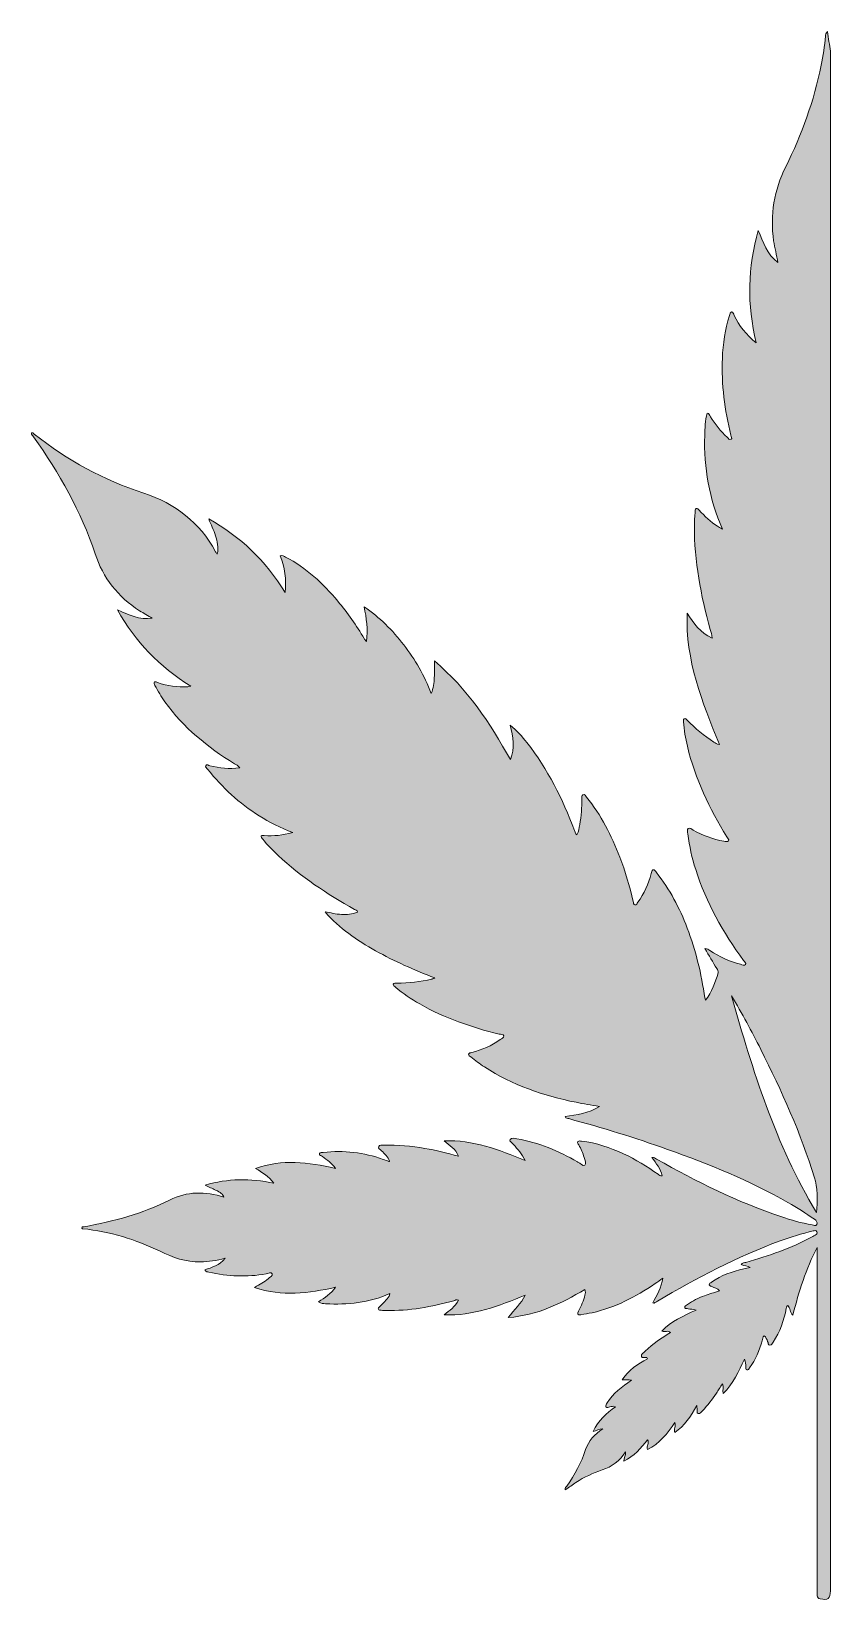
# Model space of a CAD drawing. Extents: x 416 to 1464, y -1420 to -521.
# Drawn here: x 416 to 871, y -1415 to -521 of the extents above; entities that cross this region are included whole.
import ezdxf

# ---------------------------------------------------------------- set-up
doc = ezdxf.new("R2010")
doc.units = 0
doc.header["$MEASUREMENT"] = 0
doc.layers.add('katman 1', color=7, linetype='Continuous')

# ---------------------------------------------------------------- blocks, each defined once
blk = doc.blocks.new('block 2')
at = {"layer": 'katman 1', "true_color": 0x009246}
h = blk.add_hatch(color=114, dxfattribs=at)
h.dxf.hatch_style = 2
edge = h.paths.add_edge_path()
edge.add_spline(control_points=[(809.45, -804.65), (801.76, -787.16), (798.74, -769.53), (799.28, -751.28), (799.41, -747.06), (799.61, -742.79), (800.59, -738.48), (801.88, -738.68), (802.1, -739.77), (802.57, -740.51), (805.33, -744.78), (808.25, -748.91), (812.15, -752.24), (812.77, -752.78), (813.35, -753.95), (814.3, -753.35), (815.04, -752.88), (814.41, -751.87), (814.22, -751.12), (810.65, -736.72), (808.77, -722.13), (809.31, -707.27), (809.62, -698.96), (810.89, -690.82), (813.42, -682.89), (813.66, -682.14), (813.74, -680.99), (814.52, -680.9), (815.65, -680.76), (815.64, -682.08), (815.99, -682.82), (818.82, -688.77), (822.75, -693.82), (828.65, -698.45), (823.17, -676.52), (823.87, -655.42), (829.78, -634.41), (832.55, -641.14), (834.59, -648.17), (840.9, -652.67), (840.25, -648.52), (839.1, -644.54), (838.51, -640.42), (836.41, -625.6), (838.79, -611.54), (845.39, -598.18), (854.51, -579.76), (861.57, -560.63), (865.54, -540.42), (866.62, -534.93), (867.57, -529.4), (868.07, -523.82), (868.14, -523.04), (868.14, -522.23), (869.15, -521.11), (869.76, -525.19), (870.33, -528.8), (870.81, -532.43), (870.94, -533.39), (870.84, -534.38), (870.84, -535.36), (870.84, -826.17), (870.84, -1116.98), (870.84, -1407.79), (870.84, -1408.23), (870.84, -1408.68), (870.84, -1409.12), (870.83, -1413.58), (869.38, -1414.68), (864.96, -1413.65), (863.95, -1413.41), (863.37, -1412.9), (863.33, -1411.86), (863.29, -1410.79), (863.27, -1409.73), (863.27, -1408.66), (863.27, -1344.79), (863.27, -1280.91), (863.27, -1217.04), (863.27, -1215.89), (863.27, -1214.74), (863.27, -1213.59), (856.79, -1225.7), (853, -1238.72), (849.39, -1252.16), (847.73, -1250.43), (848.13, -1248), (846.53, -1246.69), (845.62, -1246.91), (845.84, -1247.66), (845.73, -1248.21), (844.36, -1255.07), (842.22, -1261.63), (838.26, -1267.48), (837.78, -1268.2), (837.34, -1269.29), (836.39, -1269.2), (835.36, -1269.1), (835.45, -1267.84), (835.1, -1267.07), (834.59, -1265.94), (834.29, -1264.71), (833.1, -1263.85), (832.14, -1264.57), (832.24, -1265.72), (831.97, -1266.67), (830.37, -1272.17), (828.23, -1277.42), (824.82, -1282.08), (824.42, -1282.63), (824.07, -1283.52), (823.28, -1283.34), (822.38, -1283.13), (822.7, -1282.16), (822.67, -1281.5), (822.61, -1280.16), (822.49, -1278.85), (821.84, -1277.1), (818.53, -1284.2), (815.61, -1291.17), (809.73, -1296.71), (809.29, -1294.68), (810.35, -1293.09), (809.31, -1291.21), (808.08, -1293.17), (807.04, -1294.88), (805.93, -1296.55), (803.57, -1300.11), (801.08, -1303.58), (797.95, -1306.53), (797.26, -1307.18), (796.63, -1308.38), (795.64, -1308.08), (794.46, -1307.73), (795.11, -1306.39), (794.94, -1305.49), (794.87, -1305.07), (794.85, -1304.65), (794.72, -1303.54), (791.5, -1309.87), (787.77, -1315.03), (782.28, -1319.04), (781.61, -1317.03), (782.91, -1315.34), (782.31, -1313.17), (778, -1319.55), (773.68, -1325.35), (766.71, -1328.61), (766.11, -1326.63), (767.79, -1324.98), (766.71, -1323.03), (763, -1327.97), (758.96, -1332.36), (753.32, -1335.28), (752.89, -1333.33), (754.66, -1332.11), (754.1, -1329.99), (750.89, -1335.25), (746.39, -1338.44), (740.9, -1340.28), (735.65, -1342.05), (730.64, -1344.33), (726, -1347.37), (724, -1348.68), (722.08, -1350.1), (719.93, -1351.61), (719.67, -1350.53), (720.38, -1350.01), (720.76, -1349.44), (725.21, -1342.96), (729.09, -1336.2), (731.5, -1328.66), (733.11, -1323.63), (736.59, -1320.02), (741.33, -1316.88), (739.13, -1316.88), (737.77, -1317.85), (735.69, -1318.36), (738.8, -1312.25), (743.2, -1307.97), (748.52, -1304.36), (747.24, -1303.58), (746.25, -1304.32), (745.25, -1304.34), (744.5, -1304.36), (743.56, -1305.13), (743.06, -1304.27), (742.63, -1303.54), (743.39, -1302.77), (743.8, -1302.11), (747.17, -1296.71), (752.04, -1292.87), (757.54, -1289.2), (755.79, -1288.48), (754.22, -1289.29), (752.22, -1288.92), (756.05, -1283.34), (761.16, -1279.85), (766.74, -1276.95), (766.54, -1276.6), (766.49, -1276.39), (766.37, -1276.33), (765.34, -1275.8), (763.55, -1276.75), (763.22, -1275.65), (762.79, -1274.27), (764.56, -1273.56), (765.43, -1272.63), (769.56, -1268.26), (774.69, -1265.22), (779.84, -1262.04), (778.42, -1260.44), (776.69, -1262.15), (774.89, -1261.21), (780.13, -1255.4), (787.1, -1252.71), (794.35, -1249.21), (792.44, -1248.89), (791.17, -1248.69), (789.91, -1248.45), (789.25, -1248.33), (788.25, -1248.71), (788.03, -1247.89), (787.77, -1246.97), (788.81, -1246.59), (789.41, -1246.15), (792.36, -1243.97), (795.63, -1242.34), (799.07, -1241.1), (801.83, -1240.1), (804.63, -1239.26), (807.68, -1238.26), (806.46, -1236.91), (804.85, -1236.49), (803.4, -1235.8), (802.87, -1235.55), (802.02, -1235.67), (801.9, -1234.9), (801.76, -1234.02), (802.61, -1233.74), (803.16, -1233.36), (808.7, -1229.43), (814.95, -1227.2), (821.53, -1225.78), (822.65, -1225.53), (823.78, -1225.33), (825.15, -1225.07), (823.61, -1223.76), (821.64, -1224.18), (820.09, -1223.29), (820.81, -1222.22), (821.88, -1222.32), (822.75, -1222.06), (835.74, -1218.25), (848.57, -1214.04), (860.5, -1207.48), (861.05, -1207.18), (861.59, -1206.87), (862.13, -1206.56), (862.88, -1206.12), (863.44, -1205.46), (863.12, -1204.59), (862.72, -1203.48), (861.74, -1204.03), (861.05, -1204.19), (854.63, -1205.68), (848.33, -1207.56), (842.15, -1209.84), (817.68, -1218.85), (794.73, -1230.95), (772.36, -1244.22), (771.75, -1244.58), (771.13, -1244.93), (770.5, -1245.25), (770.37, -1245.31), (770.17, -1245.23), (769.66, -1245.2), (772, -1240.75), (774.63, -1236.53), (775.51, -1230.98), (773.77, -1232.22), (772.39, -1233.22), (770.99, -1234.18), (759.96, -1241.71), (748.3, -1247.87), (735.14, -1250.76), (733.06, -1251.22), (730.94, -1251.51), (728.83, -1251.86), (726.9, -1252.18), (726.57, -1251.44), (727.46, -1249.82), (729.05, -1246.92), (730.38, -1243.92), (731.06, -1240.66), (731.26, -1239.72), (731.63, -1238.79), (730.98, -1237.56), (717.67, -1245.41), (703.98, -1252.21), (687.47, -1253.5), (690.88, -1248.97), (694.77, -1245.67), (697.11, -1240.67), (682.09, -1247.01), (667.28, -1252.5), (650.97, -1252.01), (653.94, -1249.43), (657.28, -1247.36), (659.04, -1243.67), (658.02, -1243.06), (657.25, -1243.7), (656.46, -1243.91), (643.81, -1247.38), (631.01, -1249.84), (617.8, -1249.44), (616.91, -1249.42), (616.02, -1249.42), (615.13, -1249.37), (614.53, -1249.33), (613.76, -1249.42), (613.49, -1248.74), (613.2, -1248.03), (613.92, -1247.66), (614.34, -1247.24), (616.22, -1245.35), (618.17, -1243.52), (619.59, -1241.23), (619.76, -1240.96), (619.8, -1240.62), (620.05, -1239.84), (608.11, -1245.13), (595.92, -1246.34), (583.46, -1245.62), (582.25, -1245.55), (581, -1245.5), (579.46, -1244.49), (583.04, -1242.19), (586.4, -1239.94), (589.18, -1236.22), (573.74, -1239.71), (558.73, -1241.78), (543.07, -1236.36), (545.96, -1234.51), (548.67, -1233.41), (550.72, -1231.39), (551.63, -1230.51), (553.58, -1229.81), (553, -1228.53), (552.47, -1227.38), (550.74, -1228.48), (549.58, -1228.67), (538.65, -1230.49), (527.8, -1230.18), (517.01, -1227.65), (516.25, -1227.47), (515.4, -1227.49), (514.67, -1226.4), (518.74, -1224.87), (523.03, -1223.78), (526.22, -1219.71), (521.29, -1221.02), (516.81, -1221.68), (512.21, -1221.78), (503.94, -1221.97), (496.5, -1219.34), (489.23, -1215.78), (475.29, -1208.96), (460.62, -1204.55), (445.16, -1202.89), (445, -1202.88), (444.85, -1202.74), (444.67, -1202.65), (444.64, -1201.68), (445.44, -1201.87), (445.96, -1201.78), (462.86, -1198.84), (479.2, -1194.3), (494.66, -1186.58), (504.54, -1181.65), (515.04, -1181.45), (525.62, -1184.99), (524.68, -1183.09), (523.89, -1182.36), (520.81, -1180.88), (518.9, -1179.97), (516.92, -1179.21), (514.97, -1178.07), (527.71, -1174.26), (540.57, -1174.08), (553.98, -1177.05), (551.06, -1173.12), (547.5, -1170.77), (543.57, -1168.66), (558.65, -1163.13), (573.62, -1165.06), (589.03, -1168.59), (587.03, -1165.45), (584.3, -1163.72), (581.72, -1161.82), (581.06, -1161.33), (579.73, -1161.19), (579.98, -1160.12), (580.19, -1159.23), (581.36, -1159.56), (582.1, -1159.47), (593.78, -1158.21), (605.17, -1159.42), (616.23, -1163.44), (617.32, -1163.83), (618.4, -1164.22), (619.49, -1164.6), (619.55, -1164.62), (619.65, -1164.55), (619.91, -1164.47), (618.99, -1161.97), (616.97, -1160.36), (615.31, -1158.47), (614.66, -1157.73), (613.13, -1157.23), (613.7, -1156.08), (614.17, -1155.13), (615.62, -1155.41), (616.67, -1155.37), (624.53, -1155.02), (632.29, -1155.85), (640.02, -1157.17), (646.32, -1158.24), (652.48, -1159.88), (659.07, -1161.58), (657.46, -1157.36), (653.91, -1155.54), (651.05, -1152.92), (667.34, -1152.12), (681.99, -1157.94), (697.01, -1164.08), (695.35, -1160.34), (692.7, -1157.77), (690.46, -1154.9), (689.72, -1153.96), (687.89, -1153.04), (688.47, -1152.08), (689.2, -1150.85), (691.06, -1151.59), (692.41, -1151.8), (704.82, -1153.71), (716.08, -1158.7), (726.87, -1164.9), (726.94, -1164.95), (727.01, -1165.01), (727.09, -1165.04), (728.45, -1165.62), (729.92, -1167.58), (730.95, -1166.8), (732.23, -1165.83), (730.95, -1163.83), (730.58, -1162.33), (729.97, -1159.81), (728.81, -1157.5), (727.6, -1155.21), (727.28, -1154.62), (726.59, -1153.97), (727.1, -1153.28), (727.59, -1152.61), (728.43, -1153.04), (729.11, -1153.11), (737.55, -1153.9), (745.4, -1156.72), (753.02, -1160.23), (759.99, -1163.45), (766.51, -1167.44), (772.76, -1171.88), (773.38, -1172.32), (773.88, -1173.07), (775.13, -1172.86), (774.29, -1168.74), (771.56, -1165.7), (769.23, -1162.33), (770.52, -1162), (771.13, -1162.81), (771.85, -1163.21), (794.57, -1176.07), (817.85, -1187.71), (842.67, -1196.02), (848.49, -1197.97), (854.39, -1199.64), (860.43, -1200.78), (861.32, -1200.95), (862.46, -1201.69), (863.03, -1200.43), (863.62, -1199.14), (862.74, -1198.23), (861.75, -1197.53), (856.87, -1194.1), (851.84, -1190.91), (846.66, -1187.96), (824.86, -1175.54), (801.71, -1166.17), (778.15, -1157.75), (759.63, -1151.13), (740.85, -1145.36), (721.87, -1140.22), (721.22, -1140.05), (720.42, -1140.15), (719.84, -1139.08), (726.45, -1138.13), (732.98, -1137.18), (739.36, -1133.34), (734.5, -1132.47), (730.25, -1131.8), (726.05, -1130.94), (707.53, -1127.13), (689.82, -1121.19), (673.85, -1110.78), (671.18, -1109.03), (668.68, -1107.01), (666.12, -1105.09), (665.57, -1104.68), (664.71, -1104.34), (664.87, -1103.52), (665.04, -1102.69), (666, -1102.77), (666.64, -1102.6), (672.45, -1101.07), (677.96, -1098.87), (682.81, -1095.24), (683.61, -1094.65), (685.1, -1094.25), (684.83, -1093.08), (684.61, -1092.13), (683.17, -1092.29), (682.25, -1092.07), (666.45, -1088.26), (651.2, -1082.98), (637.01, -1074.89), (632.14, -1072.11), (627.52, -1068.94), (623.22, -1065.32), (622.69, -1064.87), (621.8, -1064.47), (622, -1063.72), (622.26, -1062.72), (623.32, -1063.04), (624.06, -1063.04), (630.76, -1063.04), (637.37, -1062.36), (643.88, -1060.77), (644.3, -1060.66), (644.7, -1060.48), (645.66, -1060.13), (633.79, -1055.54), (622.59, -1050.69), (611.95, -1044.64), (601.35, -1038.62), (591.28, -1031.89), (583.12, -1022.55), (586.3, -1022.93), (589.34, -1023.77), (592.47, -1023.95), (595.6, -1024.14), (598.65, -1023.81), (601.59, -1022.66), (601.49, -1021.48), (600.53, -1021.41), (599.9, -1021.06), (584.33, -1012.34), (569.51, -1002.57), (556.45, -990.31), (553.34, -987.38), (550.32, -984.36), (547.66, -981.01), (547.25, -980.48), (546.37, -980.03), (546.83, -979.24), (547.19, -978.62), (547.97, -979.04), (548.57, -979.07), (553.81, -979.36), (558.97, -978.91), (564.74, -977.35), (557.66, -974.57), (551.48, -971.5), (545.63, -967.79), (534.34, -960.62), (524.59, -951.74), (516.28, -941.27), (515.8, -940.67), (514.82, -940), (515.23, -939.27), (515.79, -938.28), (516.85, -939.08), (517.62, -939.26), (523.09, -940.55), (528.59, -941.24), (534.56, -940.48), (533.75, -939.1), (532.54, -938.72), (531.56, -938.12), (516.33, -928.65), (502.49, -917.63), (491.97, -902.87), (489.85, -899.89), (488.06, -896.72), (486.33, -893.51), (486.02, -892.93), (485.41, -892.18), (486.07, -891.58), (486.56, -891.13), (487.25, -891.63), (487.81, -891.85), (493.39, -894.01), (499.19, -894.58), (505.11, -894.26), (505.44, -894.24), (505.76, -894.12), (506.74, -893.89), (488.69, -883), (475.16, -868.47), (465.03, -850.58), (471.39, -853.26), (477.51, -856.45), (484.77, -855.27), (482.36, -853.85), (479.89, -852.5), (477.54, -850.98), (465.33, -843.14), (456.72, -832.29), (452.26, -818.59), (444.39, -794.35), (431.69, -772.75), (417.26, -752.01), (416.77, -751.31), (415.98, -750.75), (415.98, -749.75), (416.77, -749.34), (417.12, -750.04), (417.55, -750.39), (436.3, -765.4), (457.18, -776.53), (479.93, -784.04), (497.91, -789.98), (511.73, -800.72), (520.85, -817.38), (521.05, -817.75), (521.33, -818.08), (521.82, -818.79), (522.65, -814.89), (521.79, -811.6), (520.81, -808.31), (519.83, -805.01), (518.09, -802.03), (516.95, -798.7), (534.86, -808.89), (549.55, -822.38), (560.35, -840.72), (561.16, -833.06), (560.3, -826.3), (557.57, -819.68), (558.93, -819.16), (559.78, -819.96), (560.64, -820.42), (572.41, -826.61), (581.96, -835.43), (590.42, -845.54), (596.03, -852.25), (601.04, -859.36), (605.46, -866.9), (605.71, -867.33), (606.06, -867.71), (606.69, -868.56), (607.73, -861.57), (606.63, -855.25), (605.44, -848.79), (614.26, -854.73), (621.52, -862.13), (627.92, -870.43), (634.35, -878.79), (639.67, -887.8), (643.58, -898.17), (644.95, -894.97), (645.12, -892), (645.35, -889.1), (645.58, -886.23), (645.4, -883.32), (645.4, -879.63), (664.22, -895.43), (676.97, -914.88), (688.7, -935.81), (691.47, -929.17), (690.1, -923.01), (688.46, -916.17), (692.58, -919.27), (695.34, -922.7), (698.04, -926.12), (709.98, -941.2), (718.26, -958.3), (725.21, -976.1), (725.47, -976.76), (725.71, -977.43), (725.99, -978.08), (726.05, -978.23), (726.23, -978.32), (726.51, -978.57), (727.68, -976.79), (727.78, -974.74), (728.13, -972.81), (729.02, -967.9), (729.37, -962.94), (729.37, -957.95), (729.37, -957.18), (729.08, -956.1), (729.93, -955.77), (730.96, -955.37), (731.43, -956.51), (731.95, -957.14), (740.33, -967.38), (746.19, -979.01), (750.92, -991.28), (754.09, -999.51), (756.56, -1007.95), (758.62, -1016.52), (758.79, -1017.26), (758.62, -1018.38), (759.55, -1018.56), (760.45, -1018.73), (760.76, -1017.65), (761.22, -1017.04), (764.91, -1012.14), (767.26, -1006.61), (768.88, -1000.72), (769.08, -999.99), (768.95, -998.87), (769.77, -998.63), (770.8, -998.33), (771.25, -999.46), (771.76, -1000.11), (779.44, -1009.62), (784.96, -1020.33), (789.31, -1031.7), (794.22, -1044.55), (797.39, -1057.84), (799.34, -1071.44), (799.38, -1071.76), (799.49, -1072.08), (799.68, -1072.82), (803.36, -1067.92), (805.39, -1062.68), (806.98, -1057.23), (807.26, -1056.3), (806.57, -1055.54), (806.12, -1054.79), (803.93, -1051.06), (801.72, -1047.33), (799.38, -1043.39), (800.81, -1043.24), (801.47, -1044.07), (802.22, -1044.57), (807.64, -1048.08), (813.45, -1050.72), (819.69, -1052.35), (820.61, -1052.59), (821.82, -1053.34), (822.45, -1052.53), (823.21, -1051.57), (821.87, -1050.85), (821.35, -1050.13), (809.67, -1034.26), (800.19, -1017.24), (794.13, -998.42), (791.99, -991.8), (790.56, -985.02), (789.69, -978.13), (789.56, -977.08), (789.11, -975.73), (789.9, -975.05), (790.89, -974.2), (791.83, -975.46), (792.69, -975.93), (798.19, -978.97), (803.96, -981.23), (810.18, -982.21), (811.05, -982.35), (812.19, -982.78), (812.73, -982.11), (813.41, -981.28), (812.3, -980.54), (811.87, -979.84), (802.01, -963.66), (793.83, -946.74), (789.41, -928.19), (788.32, -923.6), (787.58, -918.95), (787.24, -914.24), (787.2, -913.63), (786.88, -912.88), (787.5, -912.52), (788.34, -912.03), (788.76, -912.92), (789.23, -913.37), (793.96, -917.98), (798.95, -922.24), (804.53, -925.79), (805.34, -926.3), (806.06, -927.03), (807.64, -927.11), (797.59, -903.08), (788.34, -879.04), (789.26, -852.47), (793.08, -858.03), (796.7, -863.67), (803.5, -866.6), (803.48, -864.61), (802.82, -863.14), (802.4, -861.64), (797.02, -842.29), (793.32, -822.69), (793.37, -802.52), (793.37, -799.86), (793.67, -797.19), (793.85, -794.54), (793.89, -793.93), (793.77, -793.16), (794.43, -792.87), (795.29, -792.49), (795.68, -793.34), (796.13, -793.81), (799.31, -797.18), (802.61, -800.42), (806.54, -802.93), (807.26, -803.39), (808.01, -803.8), (809.45, -804.65)], knot_values=[0, 0, 0, 0, 1, 1, 1, 2, 2, 2, 3, 3, 3, 4, 4, 4, 5, 5, 5, 6, 6, 6, 7, 7, 7, 8, 8, 8, 9, 9, 9, 10, 10, 10, 11, 11, 11, 12, 12, 12, 13, 13, 13, 14, 14, 14, 15, 15, 15, 16, 16, 16, 17, 17, 17, 18, 18, 18, 19, 19, 19, 20, 20, 20, 21, 21, 21, 22, 22, 22, 23, 23, 23, 24, 24, 24, 25, 25, 25, 26, 26, 26, 27, 27, 27, 28, 28, 28, 29, 29, 29, 30, 30, 30, 31, 31, 31, 32, 32, 32, 33, 33, 33, 34, 34, 34, 35, 35, 35, 36, 36, 36, 37, 37, 37, 38, 38, 38, 39, 39, 39, 40, 40, 40, 41, 41, 41, 42, 42, 42, 43, 43, 43, 44, 44, 44, 45, 45, 45, 46, 46, 46, 47, 47, 47, 48, 48, 48, 49, 49, 49, 50, 50, 50, 51, 51, 51, 52, 52, 52, 53, 53, 53, 54, 54, 54, 55, 55, 55, 56, 56, 56, 57, 57, 57, 58, 58, 58, 59, 59, 59, 60, 60, 60, 61, 61, 61, 62, 62, 62, 63, 63, 63, 64, 64, 64, 65, 65, 65, 66, 66, 66, 67, 67, 67, 68, 68, 68, 69, 69, 69, 70, 70, 70, 71, 71, 71, 72, 72, 72, 73, 73, 73, 74, 74, 74, 75, 75, 75, 76, 76, 76, 77, 77, 77, 78, 78, 78, 79, 79, 79, 80, 80, 80, 81, 81, 81, 82, 82, 82, 83, 83, 83, 84, 84, 84, 85, 85, 85, 86, 86, 86, 87, 87, 87, 88, 88, 88, 89, 89, 89, 90, 90, 90, 91, 91, 91, 92, 92, 92, 93, 93, 93, 94, 94, 94, 95, 95, 95, 96, 96, 96, 97, 97, 97, 98, 98, 98, 99, 99, 99, 100, 100, 100, 101, 101, 101, 102, 102, 102, 103, 103, 103, 104, 104, 104, 105, 105, 105, 106, 106, 106, 107, 107, 107, 108, 108, 108, 109, 109, 109, 110, 110, 110, 111, 111, 111, 112, 112, 112, 113, 113, 113, 114, 114, 114, 115, 115, 115, 116, 116, 116, 117, 117, 117, 118, 118, 118, 119, 119, 119, 120, 120, 120, 121, 121, 121, 122, 122, 122, 123, 123, 123, 124, 124, 124, 125, 125, 125, 126, 126, 126, 127, 127, 127, 128, 128, 128, 129, 129, 129, 130, 130, 130, 131, 131, 131, 132, 132, 132, 133, 133, 133, 134, 134, 134, 135, 135, 135, 136, 136, 136, 137, 137, 137, 138, 138, 138, 139, 139, 139, 140, 140, 140, 141, 141, 141, 142, 142, 142, 143, 143, 143, 144, 144, 144, 145, 145, 145, 146, 146, 146, 147, 147, 147, 148, 148, 148, 149, 149, 149, 150, 150, 150, 151, 151, 151, 152, 152, 152, 153, 153, 153, 154, 154, 154, 155, 155, 155, 156, 156, 156, 157, 157, 157, 158, 158, 158, 159, 159, 159, 160, 160, 160, 161, 161, 161, 162, 162, 162, 163, 163, 163, 164, 164, 164, 165, 165, 165, 166, 166, 166, 167, 167, 167, 168, 168, 168, 169, 169, 169, 170, 170, 170, 171, 171, 171, 172, 172, 172, 173, 173, 173, 174, 174, 174, 175, 175, 175, 176, 176, 176, 177, 177, 177, 178, 178, 178, 179, 179, 179, 180, 180, 180, 181, 181, 181, 182, 182, 182, 183, 183, 183, 184, 184, 184, 185, 185, 185, 186, 186, 186, 187, 187, 187, 188, 188, 188, 189, 189, 189, 190, 190, 190, 191, 191, 191, 192, 192, 192, 193, 193, 193, 194, 194, 194, 195, 195, 195, 196, 196, 196, 197, 197, 197, 198, 198, 198, 199, 199, 199, 200, 200, 200, 201, 201, 201, 202, 202, 202, 203, 203, 203, 204, 204, 204, 205, 205, 205, 206, 206, 206, 207, 207, 207, 208, 208, 208, 209, 209, 209, 210, 210, 210, 211, 211, 211, 212, 212, 212, 213, 213, 213, 214, 214, 214, 215, 215, 215, 216, 216, 216, 217, 217, 217, 218, 218, 218, 219, 219, 219, 220, 220, 220, 221, 221, 221, 222, 222, 222, 223, 223, 223, 224, 224, 224, 225, 225, 225, 226, 226, 226, 227, 227, 227, 228, 228, 228, 229, 229, 229, 230, 230, 230, 231, 231, 231, 232, 232, 232, 233, 233, 233, 234, 234, 234, 235, 235, 235, 236, 236, 236, 237, 237, 237, 238, 238, 238, 239, 239, 239, 240, 240, 240, 241, 241, 241, 242, 242, 242, 243, 243, 243, 244, 244, 244, 245, 245, 245, 246, 246, 246, 247, 247, 247, 248, 248, 248, 249, 249, 249, 250, 250, 250, 251, 251, 251, 252, 252, 252, 253, 253, 253, 254, 254, 254, 255, 255, 255, 256, 256, 256, 257, 257, 257, 258, 258, 258, 259, 259, 259, 260, 260, 260, 261, 261, 261, 262, 262, 262, 263, 263, 263, 264, 264, 264, 265, 265, 265, 266, 266, 266, 267, 267, 267, 268, 268, 268, 269, 269, 269, 270, 270, 270, 271, 271, 271, 272, 272, 272, 273, 273, 273, 274, 274, 274, 275, 275, 275, 276, 276, 276, 277, 277, 277, 277], degree=3, periodic=1)
edge = h.paths.add_edge_path()
edge.add_spline(control_points=[(814.59, -1070.34), (826.54, -1112.81), (839.59, -1154.87), (862.84, -1193.6), (863.83, -1187.95), (863.26, -1178.4), (861.87, -1173.95), (853.94, -1148.6), (843.09, -1124.47), (831.17, -1100.78), (825.98, -1090.48), (820.56, -1080.29), (814.59, -1070.34)], knot_values=[0, 0, 0, 0, 1, 1, 1, 2, 2, 2, 3, 3, 3, 4, 4, 4, 4], degree=3, periodic=1)
at = {"layer": 'katman 1', "lineweight": 0}
for points, knots in [([(809.45, -804.65), (801.76, -787.16), (798.74, -769.53), (799.28, -751.28), (799.41, -747.06), (799.61, -742.79), (800.59, -738.48), (801.88, -738.68), (802.1, -739.77), (802.57, -740.51), (805.33, -744.78), (808.25, -748.91), (812.15, -752.24), (812.77, -752.78), (813.35, -753.95), (814.3, -753.35), (815.04, -752.88), (814.41, -751.87), (814.22, -751.12), (810.65, -736.72), (808.77, -722.13), (809.31, -707.27), (809.62, -698.96), (810.89, -690.82), (813.42, -682.89), (813.66, -682.14), (813.74, -680.99), (814.52, -680.9), (815.65, -680.76), (815.64, -682.08), (815.99, -682.82), (818.82, -688.77), (822.75, -693.82), (828.65, -698.45), (823.17, -676.52), (823.87, -655.42), (829.78, -634.41), (832.55, -641.14), (834.59, -648.17), (840.9, -652.67), (840.25, -648.52), (839.1, -644.54), (838.51, -640.42), (836.41, -625.6), (838.79, -611.54), (845.39, -598.18), (854.51, -579.76), (861.57, -560.63), (865.54, -540.42), (866.62, -534.93), (867.57, -529.4), (868.07, -523.82), (868.14, -523.04), (868.14, -522.23), (869.15, -521.11), (869.76, -525.19), (870.33, -528.8), (870.81, -532.43), (870.94, -533.39), (870.84, -534.38), (870.84, -535.36), (870.84, -826.17), (870.84, -1116.98), (870.84, -1407.79), (870.84, -1408.23), (870.84, -1408.68), (870.84, -1409.12), (870.83, -1413.58), (869.38, -1414.68), (864.96, -1413.65), (863.95, -1413.41), (863.37, -1412.9), (863.33, -1411.86), (863.29, -1410.79), (863.27, -1409.73), (863.27, -1408.66), (863.27, -1344.79), (863.27, -1280.91), (863.27, -1217.04), (863.27, -1215.89), (863.27, -1214.74), (863.27, -1213.59), (856.79, -1225.7), (853, -1238.72), (849.39, -1252.16), (847.73, -1250.43), (848.13, -1248), (846.53, -1246.69), (845.62, -1246.91), (845.84, -1247.66), (845.73, -1248.21), (844.36, -1255.07), (842.22, -1261.63), (838.26, -1267.48), (837.78, -1268.2), (837.34, -1269.29), (836.39, -1269.2), (835.36, -1269.1), (835.45, -1267.84), (835.1, -1267.07), (834.59, -1265.94), (834.29, -1264.71), (833.1, -1263.85), (832.14, -1264.57), (832.24, -1265.72), (831.97, -1266.67), (830.37, -1272.17), (828.23, -1277.42), (824.82, -1282.08), (824.42, -1282.63), (824.07, -1283.52), (823.28, -1283.34), (822.38, -1283.13), (822.7, -1282.16), (822.67, -1281.5), (822.61, -1280.16), (822.49, -1278.85), (821.84, -1277.1), (818.53, -1284.2), (815.61, -1291.17), (809.73, -1296.71), (809.29, -1294.68), (810.35, -1293.09), (809.31, -1291.21), (808.08, -1293.17), (807.04, -1294.88), (805.93, -1296.55), (803.57, -1300.11), (801.08, -1303.58), (797.95, -1306.53), (797.26, -1307.18), (796.63, -1308.38), (795.64, -1308.08), (794.46, -1307.73), (795.11, -1306.39), (794.94, -1305.49), (794.87, -1305.07), (794.85, -1304.65), (794.72, -1303.54), (791.5, -1309.87), (787.77, -1315.03), (782.28, -1319.04), (781.61, -1317.03), (782.91, -1315.34), (782.31, -1313.17), (778, -1319.55), (773.68, -1325.35), (766.71, -1328.61), (766.11, -1326.63), (767.79, -1324.98), (766.71, -1323.03), (763, -1327.97), (758.96, -1332.36), (753.32, -1335.28), (752.89, -1333.33), (754.66, -1332.11), (754.1, -1329.99), (750.89, -1335.25), (746.39, -1338.44), (740.9, -1340.28), (735.65, -1342.05), (730.64, -1344.33), (726, -1347.37), (724, -1348.68), (722.08, -1350.1), (719.93, -1351.61), (719.67, -1350.53), (720.38, -1350.01), (720.76, -1349.44), (725.21, -1342.96), (729.09, -1336.2), (731.5, -1328.66), (733.11, -1323.63), (736.59, -1320.02), (741.33, -1316.88), (739.13, -1316.88), (737.77, -1317.85), (735.69, -1318.36), (738.8, -1312.25), (743.2, -1307.97), (748.52, -1304.36), (747.24, -1303.58), (746.25, -1304.32), (745.25, -1304.34), (744.5, -1304.36), (743.56, -1305.13), (743.06, -1304.27), (742.63, -1303.54), (743.39, -1302.77), (743.8, -1302.11), (747.17, -1296.71), (752.04, -1292.87), (757.54, -1289.2), (755.79, -1288.48), (754.22, -1289.29), (752.22, -1288.92), (756.05, -1283.34), (761.16, -1279.85), (766.74, -1276.95), (766.54, -1276.6), (766.49, -1276.39), (766.37, -1276.33), (765.34, -1275.8), (763.55, -1276.75), (763.22, -1275.65), (762.79, -1274.27), (764.56, -1273.56), (765.43, -1272.63), (769.56, -1268.26), (774.69, -1265.22), (779.84, -1262.04), (778.42, -1260.44), (776.69, -1262.15), (774.89, -1261.21), (780.13, -1255.4), (787.1, -1252.71), (794.35, -1249.21), (792.44, -1248.89), (791.17, -1248.69), (789.91, -1248.45), (789.25, -1248.33), (788.25, -1248.71), (788.03, -1247.89), (787.77, -1246.97), (788.81, -1246.59), (789.41, -1246.15), (792.36, -1243.97), (795.63, -1242.34), (799.07, -1241.1), (801.83, -1240.1), (804.63, -1239.26), (807.68, -1238.26), (806.46, -1236.91), (804.85, -1236.49), (803.4, -1235.8), (802.87, -1235.55), (802.02, -1235.67), (801.9, -1234.9), (801.76, -1234.02), (802.61, -1233.74), (803.16, -1233.36), (808.7, -1229.43), (814.95, -1227.2), (821.53, -1225.78), (822.65, -1225.53), (823.78, -1225.33), (825.15, -1225.07), (823.61, -1223.76), (821.64, -1224.18), (820.09, -1223.29), (820.81, -1222.22), (821.88, -1222.32), (822.75, -1222.06), (835.74, -1218.25), (848.57, -1214.04), (860.5, -1207.48), (861.05, -1207.18), (861.59, -1206.87), (862.13, -1206.56), (862.88, -1206.12), (863.44, -1205.46), (863.12, -1204.59), (862.72, -1203.48), (861.74, -1204.03), (861.05, -1204.19), (854.63, -1205.68), (848.33, -1207.56), (842.15, -1209.84), (817.68, -1218.85), (794.73, -1230.95), (772.36, -1244.22), (771.75, -1244.58), (771.13, -1244.93), (770.5, -1245.25), (770.37, -1245.31), (770.17, -1245.23), (769.66, -1245.2), (772, -1240.75), (774.63, -1236.53), (775.51, -1230.98), (773.77, -1232.22), (772.39, -1233.22), (770.99, -1234.18), (759.96, -1241.71), (748.3, -1247.87), (735.14, -1250.76), (733.06, -1251.22), (730.94, -1251.51), (728.83, -1251.86), (726.9, -1252.18), (726.57, -1251.44), (727.46, -1249.82), (729.05, -1246.92), (730.38, -1243.92), (731.06, -1240.66), (731.26, -1239.72), (731.63, -1238.79), (730.98, -1237.56), (717.67, -1245.41), (703.98, -1252.21), (687.47, -1253.5), (690.88, -1248.97), (694.77, -1245.67), (697.11, -1240.67), (682.09, -1247.01), (667.28, -1252.5), (650.97, -1252.01), (653.94, -1249.43), (657.28, -1247.36), (659.04, -1243.67), (658.02, -1243.06), (657.25, -1243.7), (656.46, -1243.91), (643.81, -1247.38), (631.01, -1249.84), (617.8, -1249.44), (616.91, -1249.42), (616.02, -1249.42), (615.13, -1249.37), (614.53, -1249.33), (613.76, -1249.42), (613.49, -1248.74), (613.2, -1248.03), (613.92, -1247.66), (614.34, -1247.24), (616.22, -1245.35), (618.17, -1243.52), (619.59, -1241.23), (619.76, -1240.96), (619.8, -1240.62), (620.05, -1239.84), (608.11, -1245.13), (595.92, -1246.34), (583.46, -1245.62), (582.25, -1245.55), (581, -1245.5), (579.46, -1244.49), (583.04, -1242.19), (586.4, -1239.94), (589.18, -1236.22), (573.74, -1239.71), (558.73, -1241.78), (543.07, -1236.36), (545.96, -1234.51), (548.67, -1233.41), (550.72, -1231.39), (551.63, -1230.51), (553.58, -1229.81), (553, -1228.53), (552.47, -1227.38), (550.74, -1228.48), (549.58, -1228.67), (538.65, -1230.49), (527.8, -1230.18), (517.01, -1227.65), (516.25, -1227.47), (515.4, -1227.49), (514.67, -1226.4), (518.74, -1224.87), (523.03, -1223.78), (526.22, -1219.71), (521.29, -1221.02), (516.81, -1221.68), (512.21, -1221.78), (503.94, -1221.97), (496.5, -1219.34), (489.23, -1215.78), (475.29, -1208.96), (460.62, -1204.55), (445.16, -1202.89), (445, -1202.88), (444.85, -1202.74), (444.67, -1202.65), (444.64, -1201.68), (445.44, -1201.87), (445.96, -1201.78), (462.86, -1198.84), (479.2, -1194.3), (494.66, -1186.58), (504.54, -1181.65), (515.04, -1181.45), (525.62, -1184.99), (524.68, -1183.09), (523.89, -1182.36), (520.81, -1180.88), (518.9, -1179.97), (516.92, -1179.21), (514.97, -1178.07), (527.71, -1174.26), (540.57, -1174.08), (553.98, -1177.05), (551.06, -1173.12), (547.5, -1170.77), (543.57, -1168.66), (558.65, -1163.13), (573.62, -1165.06), (589.03, -1168.59), (587.03, -1165.45), (584.3, -1163.72), (581.72, -1161.82), (581.06, -1161.33), (579.73, -1161.19), (579.98, -1160.12), (580.19, -1159.23), (581.36, -1159.56), (582.1, -1159.47), (593.78, -1158.21), (605.17, -1159.42), (616.23, -1163.44), (617.32, -1163.83), (618.4, -1164.22), (619.49, -1164.6), (619.55, -1164.62), (619.65, -1164.55), (619.91, -1164.47), (618.99, -1161.97), (616.97, -1160.36), (615.31, -1158.47), (614.66, -1157.73), (613.13, -1157.23), (613.7, -1156.08), (614.17, -1155.13), (615.62, -1155.41), (616.67, -1155.37), (624.53, -1155.02), (632.29, -1155.85), (640.02, -1157.17), (646.32, -1158.24), (652.48, -1159.88), (659.07, -1161.58), (657.46, -1157.36), (653.91, -1155.54), (651.05, -1152.92), (667.34, -1152.12), (681.99, -1157.94), (697.01, -1164.08), (695.35, -1160.34), (692.7, -1157.77), (690.46, -1154.9), (689.72, -1153.96), (687.89, -1153.04), (688.47, -1152.08), (689.2, -1150.85), (691.06, -1151.59), (692.41, -1151.8), (704.82, -1153.71), (716.08, -1158.7), (726.87, -1164.9), (726.94, -1164.95), (727.01, -1165.01), (727.09, -1165.04), (728.45, -1165.62), (729.92, -1167.58), (730.95, -1166.8), (732.23, -1165.83), (730.95, -1163.83), (730.58, -1162.33), (729.97, -1159.81), (728.81, -1157.5), (727.6, -1155.21), (727.28, -1154.62), (726.59, -1153.97), (727.1, -1153.28), (727.59, -1152.61), (728.43, -1153.04), (729.11, -1153.11), (737.55, -1153.9), (745.4, -1156.72), (753.02, -1160.23), (759.99, -1163.45), (766.51, -1167.44), (772.76, -1171.88), (773.38, -1172.32), (773.88, -1173.07), (775.13, -1172.86), (774.29, -1168.74), (771.56, -1165.7), (769.23, -1162.33), (770.52, -1162), (771.13, -1162.81), (771.85, -1163.21), (794.57, -1176.07), (817.85, -1187.71), (842.67, -1196.02), (848.49, -1197.97), (854.39, -1199.64), (860.43, -1200.78), (861.32, -1200.95), (862.46, -1201.69), (863.03, -1200.43), (863.62, -1199.14), (862.74, -1198.23), (861.75, -1197.53), (856.87, -1194.1), (851.84, -1190.91), (846.66, -1187.96), (824.86, -1175.54), (801.71, -1166.17), (778.15, -1157.75), (759.63, -1151.13), (740.85, -1145.36), (721.87, -1140.22), (721.22, -1140.05), (720.42, -1140.15), (719.84, -1139.08), (726.45, -1138.13), (732.98, -1137.18), (739.36, -1133.34), (734.5, -1132.47), (730.25, -1131.8), (726.05, -1130.94), (707.53, -1127.13), (689.82, -1121.19), (673.85, -1110.78), (671.18, -1109.03), (668.68, -1107.01), (666.12, -1105.09), (665.57, -1104.68), (664.71, -1104.34), (664.87, -1103.52), (665.04, -1102.69), (666, -1102.77), (666.64, -1102.6), (672.45, -1101.07), (677.96, -1098.87), (682.81, -1095.24), (683.61, -1094.65), (685.1, -1094.25), (684.83, -1093.08), (684.61, -1092.13), (683.17, -1092.29), (682.25, -1092.07), (666.45, -1088.26), (651.2, -1082.98), (637.01, -1074.89), (632.14, -1072.11), (627.52, -1068.94), (623.22, -1065.32), (622.69, -1064.87), (621.8, -1064.47), (622, -1063.72), (622.26, -1062.72), (623.32, -1063.04), (624.06, -1063.04), (630.76, -1063.04), (637.37, -1062.36), (643.88, -1060.77), (644.3, -1060.66), (644.7, -1060.48), (645.66, -1060.13), (633.79, -1055.54), (622.59, -1050.69), (611.95, -1044.64), (601.35, -1038.62), (591.28, -1031.89), (583.12, -1022.55), (586.3, -1022.93), (589.34, -1023.77), (592.47, -1023.95), (595.6, -1024.14), (598.65, -1023.81), (601.59, -1022.66), (601.49, -1021.48), (600.53, -1021.41), (599.9, -1021.06), (584.33, -1012.34), (569.51, -1002.57), (556.45, -990.31), (553.34, -987.38), (550.32, -984.36), (547.66, -981.01), (547.25, -980.48), (546.37, -980.03), (546.83, -979.24), (547.19, -978.62), (547.97, -979.04), (548.57, -979.07), (553.81, -979.36), (558.97, -978.91), (564.74, -977.35), (557.66, -974.57), (551.48, -971.5), (545.63, -967.79), (534.34, -960.62), (524.59, -951.74), (516.28, -941.27), (515.8, -940.67), (514.82, -940), (515.23, -939.27), (515.79, -938.28), (516.85, -939.08), (517.62, -939.26), (523.09, -940.55), (528.59, -941.24), (534.56, -940.48), (533.75, -939.1), (532.54, -938.72), (531.56, -938.12), (516.33, -928.65), (502.49, -917.63), (491.97, -902.87), (489.85, -899.89), (488.06, -896.72), (486.33, -893.51), (486.02, -892.93), (485.41, -892.18), (486.07, -891.58), (486.56, -891.13), (487.25, -891.63), (487.81, -891.85), (493.39, -894.01), (499.19, -894.58), (505.11, -894.26), (505.44, -894.24), (505.76, -894.12), (506.74, -893.89), (488.69, -883), (475.16, -868.47), (465.03, -850.58), (471.39, -853.26), (477.51, -856.45), (484.77, -855.27), (482.36, -853.85), (479.89, -852.5), (477.54, -850.98), (465.33, -843.14), (456.72, -832.29), (452.26, -818.59), (444.39, -794.35), (431.69, -772.75), (417.26, -752.01), (416.77, -751.31), (415.98, -750.75), (415.98, -749.75), (416.77, -749.34), (417.12, -750.04), (417.55, -750.39), (436.3, -765.4), (457.18, -776.53), (479.93, -784.04), (497.91, -789.98), (511.73, -800.72), (520.85, -817.38), (521.05, -817.75), (521.33, -818.08), (521.82, -818.79), (522.65, -814.89), (521.79, -811.6), (520.81, -808.31), (519.83, -805.01), (518.09, -802.03), (516.95, -798.7), (534.86, -808.89), (549.55, -822.38), (560.35, -840.72), (561.16, -833.06), (560.3, -826.3), (557.57, -819.68), (558.93, -819.16), (559.78, -819.96), (560.64, -820.42), (572.41, -826.61), (581.96, -835.43), (590.42, -845.54), (596.03, -852.25), (601.04, -859.36), (605.46, -866.9), (605.71, -867.33), (606.06, -867.71), (606.69, -868.56), (607.73, -861.57), (606.63, -855.25), (605.44, -848.79), (614.26, -854.73), (621.52, -862.13), (627.92, -870.43), (634.35, -878.79), (639.67, -887.8), (643.58, -898.17), (644.95, -894.97), (645.12, -892), (645.35, -889.1), (645.58, -886.23), (645.4, -883.32), (645.4, -879.63), (664.22, -895.43), (676.97, -914.88), (688.7, -935.81), (691.47, -929.17), (690.1, -923.01), (688.46, -916.17), (692.58, -919.27), (695.34, -922.7), (698.04, -926.12), (709.98, -941.2), (718.26, -958.3), (725.21, -976.1), (725.47, -976.76), (725.71, -977.43), (725.99, -978.08), (726.05, -978.23), (726.23, -978.32), (726.51, -978.57), (727.68, -976.79), (727.78, -974.74), (728.13, -972.81), (729.02, -967.9), (729.37, -962.94), (729.37, -957.95), (729.37, -957.18), (729.08, -956.1), (729.93, -955.77), (730.96, -955.37), (731.43, -956.51), (731.95, -957.14), (740.33, -967.38), (746.19, -979.01), (750.92, -991.28), (754.09, -999.51), (756.56, -1007.95), (758.62, -1016.52), (758.79, -1017.26), (758.62, -1018.38), (759.55, -1018.56), (760.45, -1018.73), (760.76, -1017.65), (761.22, -1017.04), (764.91, -1012.14), (767.26, -1006.61), (768.88, -1000.72), (769.08, -999.99), (768.95, -998.87), (769.77, -998.63), (770.8, -998.33), (771.25, -999.46), (771.76, -1000.11), (779.44, -1009.62), (784.96, -1020.33), (789.31, -1031.7), (794.22, -1044.55), (797.39, -1057.84), (799.34, -1071.44), (799.38, -1071.76), (799.49, -1072.08), (799.68, -1072.82), (803.36, -1067.92), (805.39, -1062.68), (806.98, -1057.23), (807.26, -1056.3), (806.57, -1055.54), (806.12, -1054.79), (803.93, -1051.06), (801.72, -1047.33), (799.38, -1043.39), (800.81, -1043.24), (801.47, -1044.07), (802.22, -1044.57), (807.64, -1048.08), (813.45, -1050.72), (819.69, -1052.35), (820.61, -1052.59), (821.82, -1053.34), (822.45, -1052.53), (823.21, -1051.57), (821.87, -1050.85), (821.35, -1050.13), (809.67, -1034.26), (800.19, -1017.24), (794.13, -998.42), (791.99, -991.8), (790.56, -985.02), (789.69, -978.13), (789.56, -977.08), (789.11, -975.73), (789.9, -975.05), (790.89, -974.2), (791.83, -975.46), (792.69, -975.93), (798.19, -978.97), (803.96, -981.23), (810.18, -982.21), (811.05, -982.35), (812.19, -982.78), (812.73, -982.11), (813.41, -981.28), (812.3, -980.54), (811.87, -979.84), (802.01, -963.66), (793.83, -946.74), (789.41, -928.19), (788.32, -923.6), (787.58, -918.95), (787.24, -914.24), (787.2, -913.63), (786.88, -912.88), (787.5, -912.52), (788.34, -912.03), (788.76, -912.92), (789.23, -913.37), (793.96, -917.98), (798.95, -922.24), (804.53, -925.79), (805.34, -926.3), (806.06, -927.03), (807.64, -927.11), (797.59, -903.08), (788.34, -879.04), (789.26, -852.47), (793.08, -858.03), (796.7, -863.67), (803.5, -866.6), (803.48, -864.61), (802.82, -863.14), (802.4, -861.64), (797.02, -842.29), (793.32, -822.69), (793.37, -802.52), (793.37, -799.86), (793.67, -797.19), (793.85, -794.54), (793.89, -793.93), (793.77, -793.16), (794.43, -792.87), (795.29, -792.49), (795.68, -793.34), (796.13, -793.81), (799.31, -797.18), (802.61, -800.42), (806.54, -802.93), (807.26, -803.39), (808.01, -803.8), (809.45, -804.65)], [0, 0, 0, 0, 1, 1, 1, 2, 2, 2, 3, 3, 3, 4, 4, 4, 5, 5, 5, 6, 6, 6, 7, 7, 7, 8, 8, 8, 9, 9, 9, 10, 10, 10, 11, 11, 11, 12, 12, 12, 13, 13, 13, 14, 14, 14, 15, 15, 15, 16, 16, 16, 17, 17, 17, 18, 18, 18, 19, 19, 19, 20, 20, 20, 21, 21, 21, 22, 22, 22, 23, 23, 23, 24, 24, 24, 25, 25, 25, 26, 26, 26, 27, 27, 27, 28, 28, 28, 29, 29, 29, 30, 30, 30, 31, 31, 31, 32, 32, 32, 33, 33, 33, 34, 34, 34, 35, 35, 35, 36, 36, 36, 37, 37, 37, 38, 38, 38, 39, 39, 39, 40, 40, 40, 41, 41, 41, 42, 42, 42, 43, 43, 43, 44, 44, 44, 45, 45, 45, 46, 46, 46, 47, 47, 47, 48, 48, 48, 49, 49, 49, 50, 50, 50, 51, 51, 51, 52, 52, 52, 53, 53, 53, 54, 54, 54, 55, 55, 55, 56, 56, 56, 57, 57, 57, 58, 58, 58, 59, 59, 59, 60, 60, 60, 61, 61, 61, 62, 62, 62, 63, 63, 63, 64, 64, 64, 65, 65, 65, 66, 66, 66, 67, 67, 67, 68, 68, 68, 69, 69, 69, 70, 70, 70, 71, 71, 71, 72, 72, 72, 73, 73, 73, 74, 74, 74, 75, 75, 75, 76, 76, 76, 77, 77, 77, 78, 78, 78, 79, 79, 79, 80, 80, 80, 81, 81, 81, 82, 82, 82, 83, 83, 83, 84, 84, 84, 85, 85, 85, 86, 86, 86, 87, 87, 87, 88, 88, 88, 89, 89, 89, 90, 90, 90, 91, 91, 91, 92, 92, 92, 93, 93, 93, 94, 94, 94, 95, 95, 95, 96, 96, 96, 97, 97, 97, 98, 98, 98, 99, 99, 99, 100, 100, 100, 101, 101, 101, 102, 102, 102, 103, 103, 103, 104, 104, 104, 105, 105, 105, 106, 106, 106, 107, 107, 107, 108, 108, 108, 109, 109, 109, 110, 110, 110, 111, 111, 111, 112, 112, 112, 113, 113, 113, 114, 114, 114, 115, 115, 115, 116, 116, 116, 117, 117, 117, 118, 118, 118, 119, 119, 119, 120, 120, 120, 121, 121, 121, 122, 122, 122, 123, 123, 123, 124, 124, 124, 125, 125, 125, 126, 126, 126, 127, 127, 127, 128, 128, 128, 129, 129, 129, 130, 130, 130, 131, 131, 131, 132, 132, 132, 133, 133, 133, 134, 134, 134, 135, 135, 135, 136, 136, 136, 137, 137, 137, 138, 138, 138, 139, 139, 139, 140, 140, 140, 141, 141, 141, 142, 142, 142, 143, 143, 143, 144, 144, 144, 145, 145, 145, 146, 146, 146, 147, 147, 147, 148, 148, 148, 149, 149, 149, 150, 150, 150, 151, 151, 151, 152, 152, 152, 153, 153, 153, 154, 154, 154, 155, 155, 155, 156, 156, 156, 157, 157, 157, 158, 158, 158, 159, 159, 159, 160, 160, 160, 161, 161, 161, 162, 162, 162, 163, 163, 163, 164, 164, 164, 165, 165, 165, 166, 166, 166, 167, 167, 167, 168, 168, 168, 169, 169, 169, 170, 170, 170, 171, 171, 171, 172, 172, 172, 173, 173, 173, 174, 174, 174, 175, 175, 175, 176, 176, 176, 177, 177, 177, 178, 178, 178, 179, 179, 179, 180, 180, 180, 181, 181, 181, 182, 182, 182, 183, 183, 183, 184, 184, 184, 185, 185, 185, 186, 186, 186, 187, 187, 187, 188, 188, 188, 189, 189, 189, 190, 190, 190, 191, 191, 191, 192, 192, 192, 193, 193, 193, 194, 194, 194, 195, 195, 195, 196, 196, 196, 197, 197, 197, 198, 198, 198, 199, 199, 199, 200, 200, 200, 201, 201, 201, 202, 202, 202, 203, 203, 203, 204, 204, 204, 205, 205, 205, 206, 206, 206, 207, 207, 207, 208, 208, 208, 209, 209, 209, 210, 210, 210, 211, 211, 211, 212, 212, 212, 213, 213, 213, 214, 214, 214, 215, 215, 215, 216, 216, 216, 217, 217, 217, 218, 218, 218, 219, 219, 219, 220, 220, 220, 221, 221, 221, 222, 222, 222, 223, 223, 223, 224, 224, 224, 225, 225, 225, 226, 226, 226, 227, 227, 227, 228, 228, 228, 229, 229, 229, 230, 230, 230, 231, 231, 231, 232, 232, 232, 233, 233, 233, 234, 234, 234, 235, 235, 235, 236, 236, 236, 237, 237, 237, 238, 238, 238, 239, 239, 239, 240, 240, 240, 241, 241, 241, 242, 242, 242, 243, 243, 243, 244, 244, 244, 245, 245, 245, 246, 246, 246, 247, 247, 247, 248, 248, 248, 249, 249, 249, 250, 250, 250, 251, 251, 251, 252, 252, 252, 253, 253, 253, 254, 254, 254, 255, 255, 255, 256, 256, 256, 257, 257, 257, 258, 258, 258, 259, 259, 259, 260, 260, 260, 261, 261, 261, 262, 262, 262, 263, 263, 263, 264, 264, 264, 265, 265, 265, 266, 266, 266, 267, 267, 267, 268, 268, 268, 269, 269, 269, 270, 270, 270, 271, 271, 271, 272, 272, 272, 273, 273, 273, 274, 274, 274, 275, 275, 275, 276, 276, 276, 277, 277, 277, 277]), ([(814.59, -1070.34), (826.54, -1112.81), (839.59, -1154.87), (862.84, -1193.6), (863.83, -1187.95), (863.26, -1178.4), (861.87, -1173.95), (853.94, -1148.6), (843.09, -1124.47), (831.17, -1100.78), (825.98, -1090.48), (820.56, -1080.29), (814.59, -1070.34)], [0, 0, 0, 0, 1, 1, 1, 2, 2, 2, 3, 3, 3, 4, 4, 4, 4])]:
    blk.add_open_spline(points, degree=3, knots=knots, dxfattribs=at)

msp = doc.modelspace()

# ---------------------------------------------------------------- block references
at = {"layer": 'katman 1'}
msp.add_blockref('block 2', (0, 0), dxfattribs=at)

doc.saveas('drawing.dxf')
